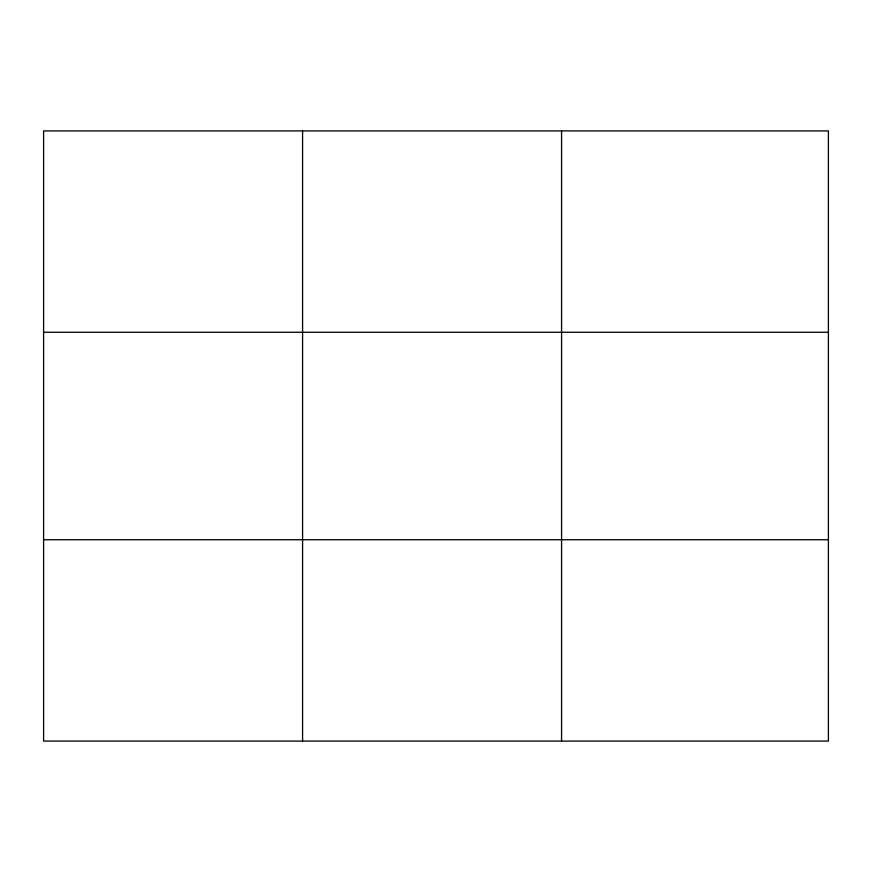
<?xml version="1.0" encoding="UTF-8"?>
<svg xmlns="http://www.w3.org/2000/svg" width="872" height="872" viewBox="0 0 872 872"><rect width="100%" height="100%" fill="white"/><g stroke="black" fill="none" stroke-linecap="round" stroke-linejoin="round"><path stroke-width="1.31" d="M302.584 741.102L302.584 130.898M561.568 741.102L561.568 130.898M43.6 332.265L828.4 332.265M43.6 539.735L828.4 539.735M828.4 673.98L828.4 741.102L43.6 741.102L43.6 130.898L828.4 130.898L828.4 673.98"/></g></svg>
